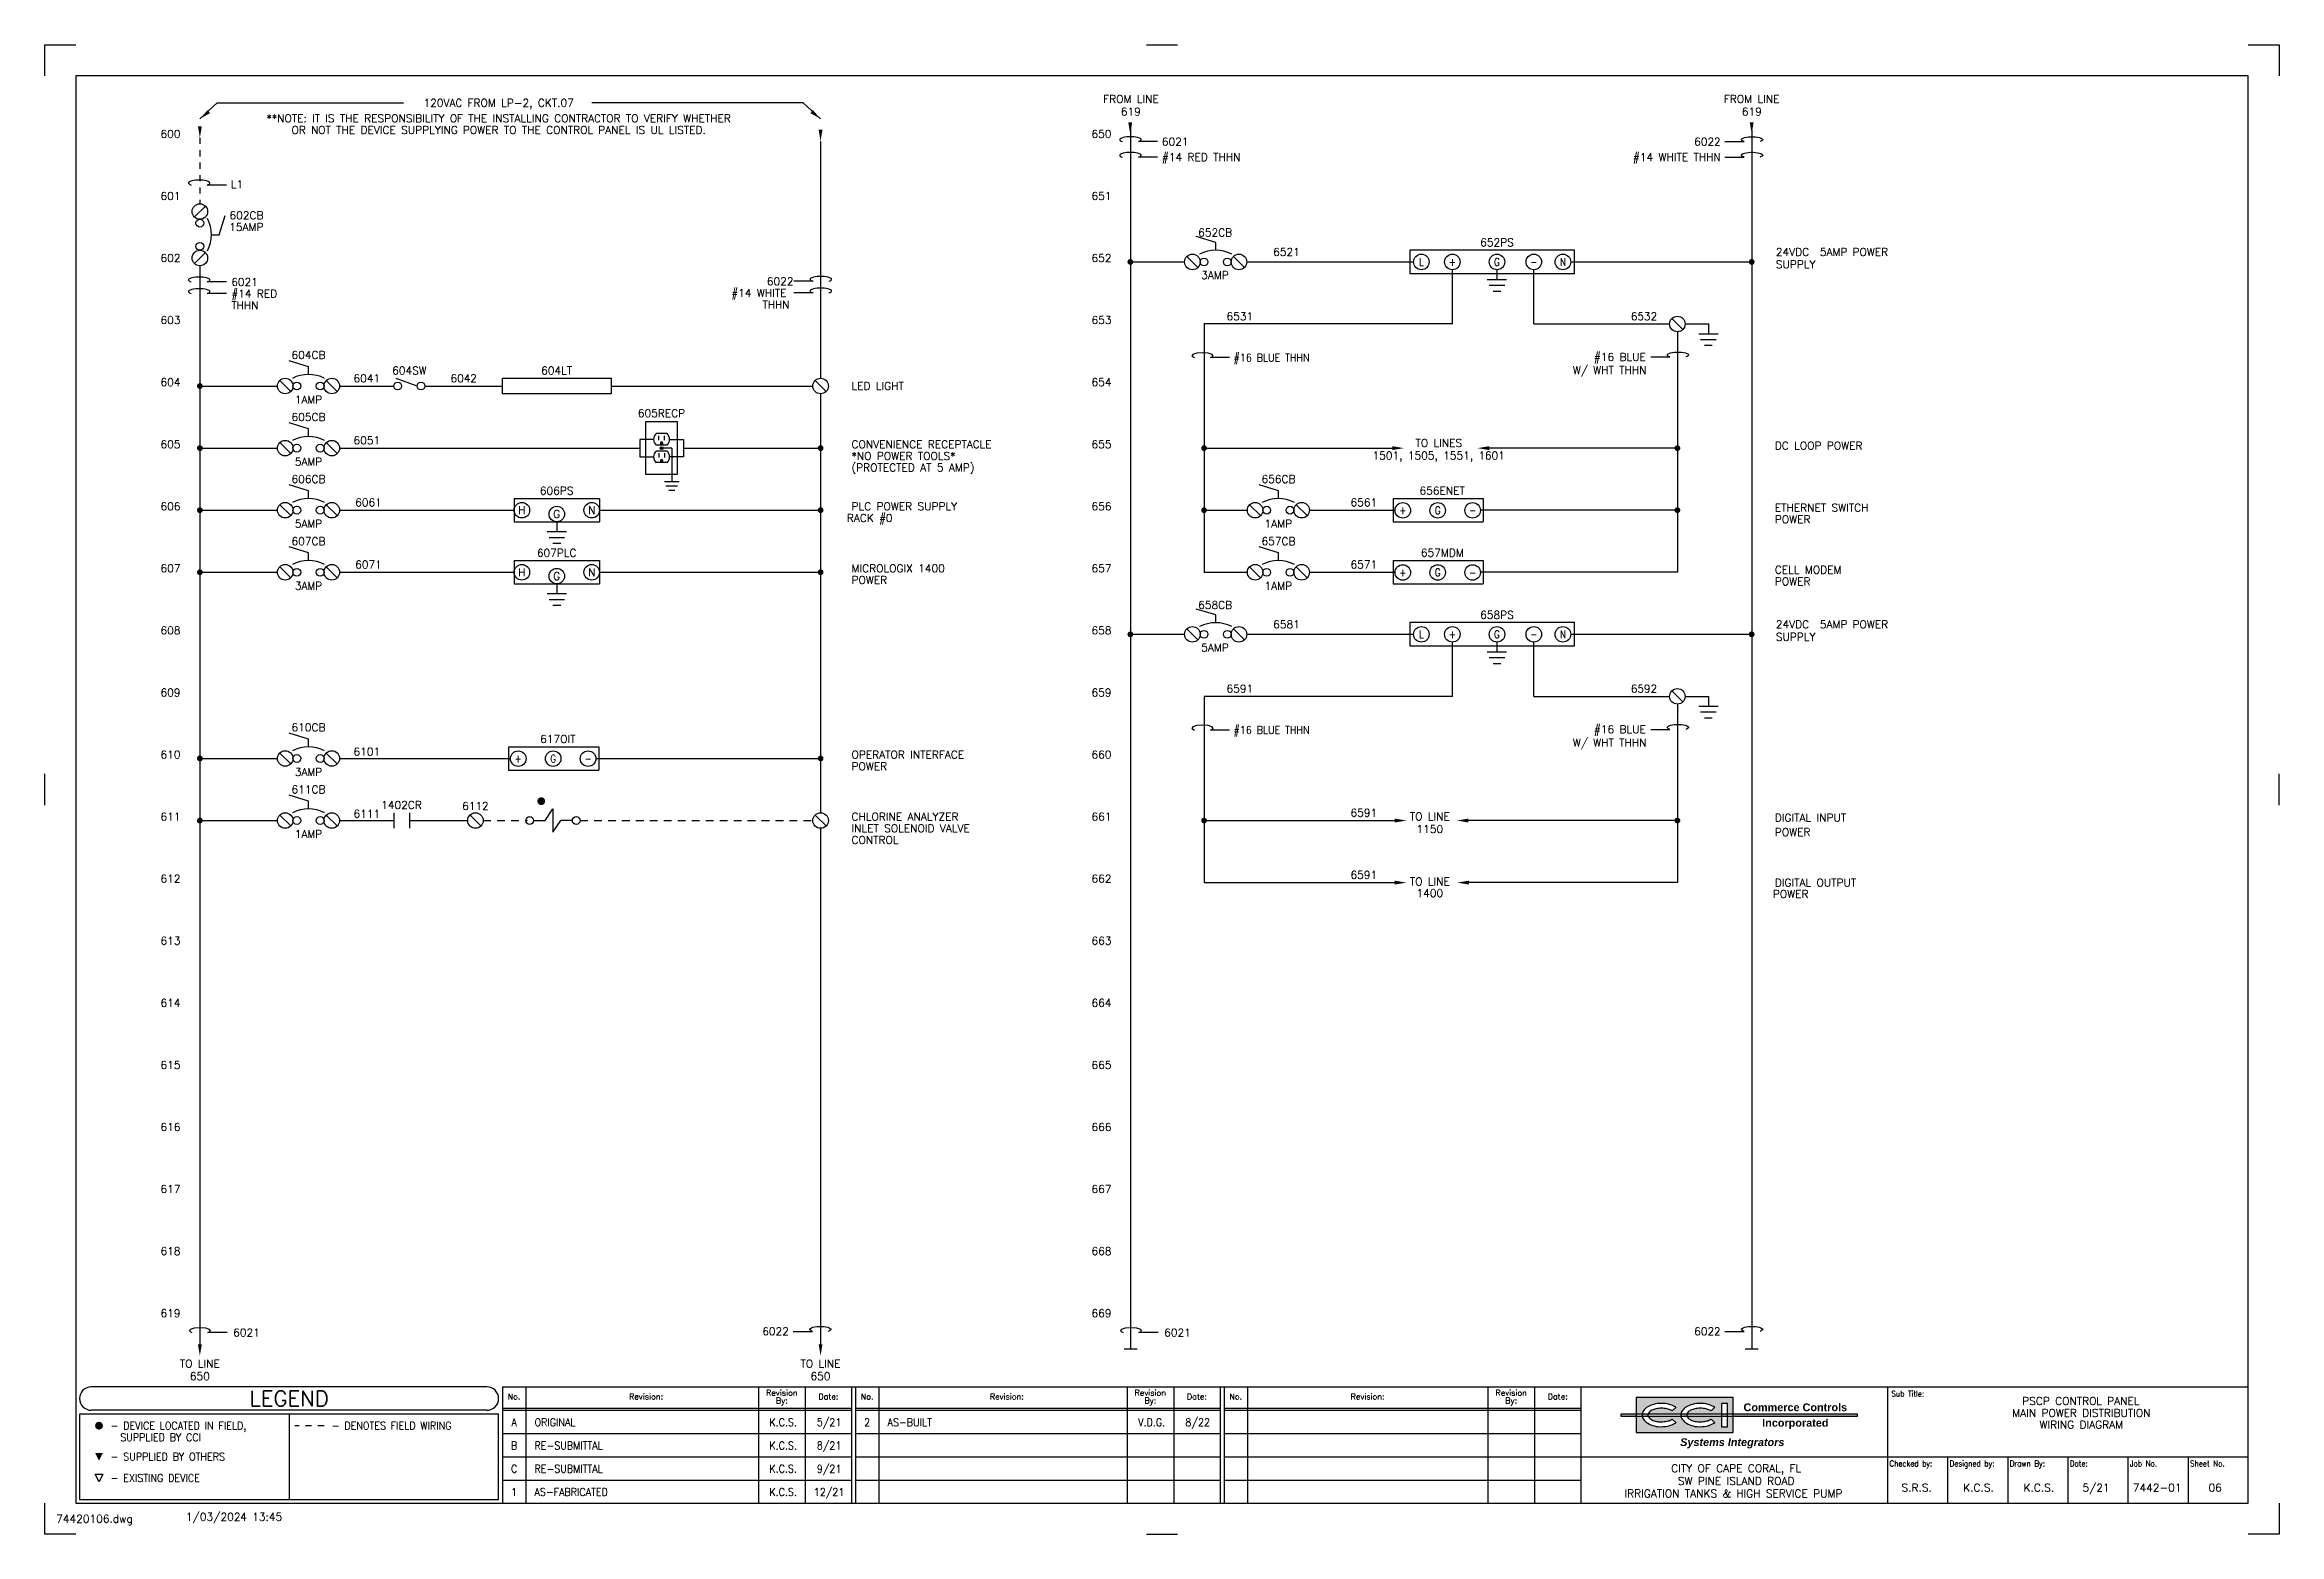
# Model space of a CAD drawing. Extents: x 0 to 36, y 0 to 24.
import ezdxf
from ezdxf.enums import TextEntityAlignment as Align

# ---------------------------------------------------------------- set-up
doc = ezdxf.new("R2010")
doc.units = 0
doc.header["$LTSCALE"] = 0.5
doc.header["$MEASUREMENT"] = 0
doc.linetypes.add('HIDDEN', pattern=[0.375, 0.25, -0.125])
doc.linetypes.add('HIDDEN2', pattern=[0.1875, 0.125, -0.0625])
doc.layers.get('0').update_dxf_attribs({"linetype": 'CONTINUOUS'})
doc.layers.add('BORDER', color=2, linetype='CONTINUOUS')
doc.layers.add('CUT-MARK', color=5, linetype='CONTINUOUS')
doc.styles.add('arial', font='arialbd.ttf')
doc.styles.add('arialitalic', font='arialbi.ttf')
doc.styles.add('ROMANS', font='ROMANS.shx')
doc.styles.get("Standard").update_dxf_attribs({"font": 'SIMPLEX'})

# ---------------------------------------------------------------- blocks, each defined once
blk = doc.blocks.new('CUTMARK')
at = {"color": 5}
for p, q in [((0, 23.5), (0, 24)), ((0, 24), (0.5, 24)), ((17.75, 24), (18.25, 24)), ((35.5, 24), (36, 24)), ((36, 24), (36, 23.5)), ((0, 11.75), (0, 12.25)), ((36, 11.75), (36, 12.25)), ((0, 0), (0, 0.5)), ((36, 0.5), (36, 0)), ((0.5, 0), (0, 0)), ((17.75, 0), (18.25, 0)), ((36, 0), (35.5, 0))]:
    blk.add_line(p, q, dxfattribs=at)
blk = doc.blocks.new('FCIRLEG')
at = {"color": 5, "const_width": 0.0625}
blk.add_lwpolyline([(-0.03125, 0, 1), (0.03125, 0, 1)], format="xyb", close=True, dxfattribs=at)
blk = doc.blocks.new('FTRIULEG')
at = {"color": 5}
blk.add_solid([(0, 0.125), (0, 0.125), (-0.0625, 0), (0.0625, 0)], dxfattribs=at)
blk = doc.blocks.new('CCILOGO3')
h = blk.add_hatch(color=256)
h.paths.add_polyline_path([(25.922, 2.094, -0.060974), (26.047, 2.109, -0.060974), (26.172, 2.094, -0.074343), (26.268, 2.054, -0.016679), (26.281, 2.046), (26.221, 1.988, 0.036094), (26.202, 1.999, 0.064948), (26.135, 2.022, 0.051099), (26.047, 2.031, 0.051099), (25.958, 2.022, 0.064948), (25.892, 1.999, 0.104203), (25.841, 1.959, 0.105248), (25.83, 1.937), (26.36, 1.937, -0.117879), (26.38, 1.988, -0.106943), (26.451, 2.054, -0.074343), (26.547, 2.094, -0.060974), (26.672, 2.109, -0.060974), (26.797, 2.094, -0.074343), (26.893, 2.054, -0.016679), (26.906, 2.046), (26.846, 1.988, 0.036094), (26.827, 1.999, 0.064948), (26.76, 2.022, 0.051099), (26.672, 2.031, 0.051099), (26.583, 2.022, 0.064948), (26.517, 1.999, 0.104203), (26.466, 1.959, 0.105248), (26.455, 1.937), (27.016, 1.937), (27.016, 2.109), (27.109, 2.109), (27.109, 1.937), (27.203, 1.937), (27.203, 2.203), (25.641, 2.203), (25.641, 1.937), (25.735, 1.937, -0.117879), (25.755, 1.988, -0.106943), (25.826, 2.054, -0.074343)])
h.paths.add_polyline_path([(25.826, 1.789, -0.106943), (25.755, 1.856, -0.117879), (25.735, 1.906), (25.641, 1.906), (25.641, 1.641), (27.203, 1.641), (27.203, 1.906), (27.109, 1.906), (27.109, 1.734), (27.016, 1.734), (27.016, 1.906), (26.455, 1.906, 0.105248), (26.466, 1.885, 0.104203), (26.517, 1.845, 0.064948), (26.592, 1.819, 0.063643), (26.672, 1.812, 0.051099), (26.76, 1.822, 0.064948), (26.827, 1.845, 0.036094), (26.846, 1.856), (26.906, 1.798, -0.016679), (26.893, 1.789, -0.074343), (26.797, 1.75, -0.060974), (26.672, 1.734, -0.074995), (26.558, 1.745, -0.074343), (26.451, 1.789, -0.106943), (26.38, 1.856, -0.117879), (26.36, 1.906), (25.83, 1.906, 0.105248), (25.841, 1.885, 0.104203), (25.892, 1.845, 0.064948), (25.967, 1.819, 0.063643), (26.047, 1.812, 0.051099), (26.135, 1.822, 0.064948), (26.202, 1.845, 0.036094), (26.221, 1.856), (26.281, 1.798, -0.016679), (26.268, 1.789, -0.074343), (26.172, 1.75, -0.060974), (26.047, 1.734, -0.074995), (25.933, 1.745, -0.074343)])
h.paths.add_polyline_path([(25.641, 1.906), (25.641, 1.937), (25.391, 1.937), (25.391, 1.906)])
h.paths.add_polyline_path([(25.83, 1.906, -0.068202), (25.828, 1.922, -0.068202), (25.83, 1.937), (25.735, 1.937, 0.033731), (25.734, 1.922, 0.033731), (25.735, 1.906)])
h.paths.add_polyline_path([(26.455, 1.906, -0.068202), (26.453, 1.922, -0.068202), (26.455, 1.937), (26.36, 1.937, 0.033731), (26.359, 1.922, 0.033731), (26.36, 1.906)])
h.paths.add_polyline_path([(27.109, 1.906), (27.109, 1.937), (27.016, 1.937), (27.016, 1.906)])
h.paths.add_polyline_path([(29.203, 1.906), (29.203, 1.937), (27.203, 1.937), (27.203, 1.906)])
for p, q in [((27.203, 2.203), (25.641, 2.203)), ((25.641, 2.203), (25.641, 1.641)), ((27.203, 1.641), (27.203, 2.203)), ((29.203, 1.937), (25.391, 1.937)), ((25.391, 1.937), (25.391, 1.906)), ((25.391, 1.906), (29.203, 1.906)), ((26.221, 1.988), (26.281, 2.046)), ((26.221, 1.856), (26.281, 1.798)), ((26.846, 1.988), (26.906, 2.046)), ((26.846, 1.856), (26.906, 1.798)), ((27.109, 2.109), (27.016, 2.109)), ((27.016, 2.109), (27.016, 1.734)), ((27.109, 1.734), (27.109, 2.109)), ((29.203, 1.906), (29.203, 1.937)), ((25.641, 1.641), (27.203, 1.641)), ((27.016, 1.734), (27.109, 1.734))]:
    blk.add_line(p, q)
for centre, radius, start, end in [((25.851, 1.922), 0.116, 145.3805, 180), ((25.851, 1.922), 0.116, 180, 214.6195), ((25.944, 1.857), 0.23, 120.9638, 145.3805), ((25.944, 1.987), 0.23, 214.6195, 239.0362), ((26.006, 1.754), 0.35, 103.9568, 120.9638), ((25.886, 1.922), 0.0581, 140.3607, 180), ((25.886, 1.922), 0.0581, 180, 219.6393), ((25.962, 1.859), 0.157, 116.5651, 140.3607), ((25.962, 1.985), 0.157, 219.6393, 243.4349), ((26.013, 1.757), 0.271, 101.7009, 116.5651), ((26.028, 2.117), 0.305, 243.4349, 258.2991), ((26.047, 1.59), 0.519, 90, 103.9568), ((26.047, 1.595), 0.436, 90, 101.7009), ((26.031, 2.129), 0.317, 258.2991, 272.8654), ((26.047, 1.59), 0.519, 76.0432, 90), ((26.047, 1.595), 0.436, 78.2991, 90), ((26.047, 2.249), 0.436, 270, 281.7009), ((26.08, 1.757), 0.271, 63.4349, 78.2991), ((26.08, 2.087), 0.271, 281.7009, 296.5651), ((26.088, 1.754), 0.35, 59.0362, 76.0432), ((26.131, 1.859), 0.157, 55.1664, 63.4349), ((26.131, 1.985), 0.157, 296.5651, 304.8336), ((26.149, 1.857), 0.23, 55.214, 59.0362), ((26.476, 1.922), 0.116, 145.3805, 180), ((26.476, 1.922), 0.116, 180, 214.6195), ((26.569, 1.857), 0.23, 120.9638, 145.3805), ((26.569, 1.987), 0.23, 214.6195, 239.0362), ((26.631, 1.754), 0.35, 103.9568, 120.9638), ((26.511, 1.922), 0.0581, 140.3607, 180), ((26.511, 1.922), 0.0581, 180, 219.6393), ((26.587, 1.859), 0.157, 116.5651, 140.3607), ((26.587, 1.985), 0.157, 219.6393, 243.4349), ((26.638, 1.757), 0.271, 101.7009, 116.5651), ((26.653, 2.117), 0.305, 243.4349, 258.2991), ((26.672, 1.59), 0.519, 90, 103.9568), ((26.672, 1.595), 0.436, 90, 101.7009), ((26.656, 2.129), 0.317, 258.2991, 272.8654), ((26.672, 1.59), 0.519, 76.0432, 90), ((26.672, 1.595), 0.436, 78.2991, 90), ((26.672, 2.249), 0.436, 270, 281.7009), ((26.705, 1.757), 0.271, 63.4349, 78.2991), ((26.705, 2.087), 0.271, 281.7009, 296.5651), ((26.713, 1.754), 0.35, 59.0362, 76.0432), ((26.756, 1.859), 0.157, 55.1664, 63.4349), ((26.756, 1.985), 0.157, 296.5651, 304.8336), ((26.774, 1.857), 0.23, 55.214, 59.0362), ((26.027, 2.125), 0.391, 239.0362, 256.0432), ((26.025, 2.118), 0.384, 256.0432, 273.1986), ((26.047, 2.253), 0.519, 270, 283.9568), ((26.088, 2.09), 0.35, 283.9568, 300.9638), ((26.149, 1.987), 0.23, 300.9638, 304.786), ((26.652, 2.125), 0.391, 239.0362, 256.0432), ((26.65, 2.118), 0.384, 256.0432, 273.1986), ((26.672, 2.253), 0.519, 270, 283.9568), ((26.713, 2.09), 0.35, 283.9568, 300.9638), ((26.774, 1.987), 0.23, 300.9638, 304.786)]:
    blk.add_arc(centre, radius, start, end)
for s, style, p in [('Commerce Controls', 'arial', (28.203, 1.984)), ('Incorporated', 'arial', (28.203, 1.734)), ('Systems Integrators', 'arialitalic', (27.188, 1.422))]:
    blk.add_text(s, height=0.125, dxfattribs=dict(style=style)).set_placement(p, align=Align.CENTER)
blk = doc.blocks.new('DNARROW')
at = {"color": 5}
blk.add_solid([(-0.03125, 0.125), (0.03125, 0.125), (0, -0.0625)], dxfattribs=at)
blk = doc.blocks.new('RNUMHAND')
at = {"color": 5}
blk.add_line((0, 0), (-0.309, 0), dxfattribs=at)
at = {"color": 5, "linetype": 'Continuous'}
blk.add_polyline3d([(-0.309, 0, 0), (-0.288, 0.008, 0), (-0.273, 0.018, 0), (-0.266, 0.028, 0), (-0.267, 0.038, 0), (-0.277, 0.048, 0), (-0.294, 0.057, 0), (-0.318, 0.065, 0), (-0.348, 0.071, 0), (-0.382, 0.076, 0), (-0.419, 0.078, 0), (-0.456, 0.078, 0), (-0.493, 0.076, 0), (-0.527, 0.071, 0), (-0.557, 0.065, 0), (-0.581, 0.057, 0), (-0.598, 0.048, 0), (-0.608, 0.038, 0), (-0.609, 0.028, 0), (-0.602, 0.018, 0), (-0.587, 0.008, 0), (-0.566, 0, 0)], dxfattribs=at)
blk = doc.blocks.new('LNUMHAND')
at = {"color": 5}
blk.add_line((0, 0), (-0.309, 0), dxfattribs=at)
at = {"color": 5, "linetype": 'Continuous'}
blk.add_polyline3d([(-0.309, 0, 0), (-0.268, 0.024, 0), (-0.281, 0.05, 0), (-0.344, 0.071, 0), (-0.438, 0.078, 0), (-0.531, 0.071, 0), (-0.594, 0.05, 0), (-0.607, 0.024, 0), (-0.566, 0, 0)], dxfattribs=at)
blk = doc.blocks.new('TERM')
at = {"color": 1}
blk.add_line((-0.088, 0.088), (0.088, -0.088), dxfattribs=at)
blk.add_circle((0, 0), 0.125, dxfattribs=at)
blk = doc.blocks.new('DOT')
at = {"color": 2, "const_width": 0.0469}
blk.add_lwpolyline([(-0.023, 0, 1), (0.023, 0, 1)], format="xyb", close=True, dxfattribs=at)
blk = doc.blocks.new('1CB')
at = {"color": 5}
for p, q in [((0, 0.312), (-0.312, 0.408)), ((0, 0.188), (0, 0.312))]:
    blk.add_line(p, q, dxfattribs=at)
for centre in [(-0.188, 0), (0.188, 0)]:
    blk.add_circle(centre, 0.0625, dxfattribs=at)
blk.add_arc((0, -0.375), 0.562, 62.5596, 117.4404, dxfattribs=at)
blk = doc.blocks.new('gnd')
at = {"color": 5}
for p, q in [((0, 0), (0, -0.15625)), ((-0.15625, -0.15625), (0.15625, -0.15625)), ((-0.125, -0.25), (0.125, -0.25)), ((-0.0625, -0.34375), (0.0625, -0.34375))]:
    blk.add_line(p, q, dxfattribs=at)
blk = doc.blocks.new('RECEPT')
at = {"color": 5}
for p, q in [((0.118, 0.312), (-0.118, 0.312)), ((0.118, 0.062), (-0.118, 0.062)), ((-0.062, 0.172), (-0.062, 0.266)), ((-0.023, 0.109), (-0.023, 0.086)), ((0.023, 0.086), (-0.023, 0.086)), ((0.023, 0.109), (0.023, 0.086)), ((0.219, 0), (0.031, 0)), ((0.062, 0.172), (0.062, 0.266)), ((0.219, 0), (0.219, -0.164)), ((0.118, -0.062), (-0.118, -0.062)), ((0.118, -0.312), (-0.118, -0.312)), ((-0.062, -0.109), (-0.062, -0.203)), ((-0.023, -0.266), (-0.023, -0.289)), ((0.023, -0.289), (-0.023, -0.289)), ((0.023, -0.266), (0.023, -0.289)), ((0.062, -0.109), (0.062, -0.203)), ((0.219, -0.211), (0.219, -0.562))]:
    blk.add_line(p, q, dxfattribs=at)
blk.add_lwpolyline([(-0.344, -0.562), (0.344, -0.562), (0.344, 0.562), (-0.344, 0.562)], close=True, dxfattribs=at)
for points in [[(-0.172, 0.188), (-0.469, 0.188), (-0.469, -0.188), (-0.172, -0.188)], [(0.172, 0.188), (0.469, 0.188), (0.469, -0.188), (0.172, -0.188)]]:
    blk.add_lwpolyline(points, dxfattribs=at)
for centre, radius, start, end in [((0, 0.188), 0.172, 133.3418, 226.6582), ((0, 0.109), 0.0234, 0, 180), ((0, 0.188), 0.172, 313.3418, 46.6582), ((0, -0.188), 0.172, 133.3418, 226.6582), ((0, -0.266), 0.0234, 0, 180), ((0, -0.188), 0.172, 313.3418, 46.6582), ((0.219, -0.188), 0.0234, 270, 90)]:
    blk.add_arc(centre, radius, start, end, dxfattribs=at)
at = {"xscale": 0.25, "yscale": 0.25, "zscale": 0.25}
blk.add_blockref('TERM', (0, 0), dxfattribs=at)
blk.add_blockref('gnd', (0.219, -0.562))
at = {"color": 5, "style": 'ROMANS'}
blk.add_attdef('NUMBER', text='', height=0.125, dxfattribs=at).set_placement((0, 0.625), align=Align.CENTER)
blk = doc.blocks.new('AUXSWNO')
at = {"color": 5}
blk.add_line((0.125, 0), (-0.212, 0.123), dxfattribs=at)
for centre in [(-0.188, 0), (0.188, 0)]:
    blk.add_circle(centre, 0.0625, dxfattribs=at)
at = {"color": 5, "style": 'ROMANS'}
blk.add_attdef('NUMBER', text='', height=0.125, dxfattribs=at).set_placement((0, 0.188), align=Align.CENTER)
blk = doc.blocks.new('UPARROW')
at = {"color": 5}
blk.add_solid([(0.03125, -0.125), (-0.03125, -0.125), (0, 0.0625)], dxfattribs=at)
blk = doc.blocks.new('term1cb')
for name, p in [('1CB', (0, 0)), ('TERM', (-0.375, 0)), ('TERM', (0.375, 0))]:
    blk.add_blockref(name, p)
blk = doc.blocks.new('RARROW')
at = {"color": 5}
blk.add_solid([(-0.125, 0.03125), (-0.125, -0.03125), (0.0625, 0)], dxfattribs=at)
blk = doc.blocks.new('LARROW')
at = {"color": 5}
blk.add_solid([(0.125, 0.03125), (0.125, -0.03125), (-0.0625, 0)], dxfattribs=at)
blk = doc.blocks.new('sv')
at = {"color": 5}
for p, q in [((-0.3125, 0), (-0.125, 0)), ((-0.125, 0), (0, 0.1875)), ((0, 0.1875), (0, -0.1875)), ((0, -0.1875), (0.125, 0)), ((0.3125, 0), (0.125, 0))]:
    blk.add_line(p, q, dxfattribs=at)
for centre in [(-0.375, 0), (0.375, 0)]:
    blk.add_circle(centre, 0.0625, dxfattribs=at)
blk.add_point((-0.421875, 0), dxfattribs=at)
blk.add_attdef('NUMBER', text='', height=0.125, dxfattribs=at).set_placement((0, 0.3125), align=Align.CENTER)
blk = doc.blocks.new('11')
at = {"style": 'ROMANS', "width": 0.9}
for s, p in [('C', (7.562, 0.993)), ('K.C.S.', (11.896, 0.993)), ('9/21', (12.637, 0.993))]:
    blk.add_text(s, height=0.125, dxfattribs=at).set_placement(p, align=Align.CENTER)
blk.add_text('RE-SUBMITTAL', height=0.125, dxfattribs=at).set_placement((7.891, 0.993))
blk = doc.blocks.new('14')
at = {"style": 'ROMANS', "width": 0.9}
for s, p in [('1', (7.563, 0.618)), ('K.C.S.', (11.896, 0.618)), ('12/21', (12.637, 0.618))]:
    blk.add_text(s, height=0.125, dxfattribs=at).set_placement(p, align=Align.CENTER)
blk.add_text('AS-FABRICATED', height=0.125, dxfattribs=at).set_placement((7.891, 0.618))
blk = doc.blocks.new('DrawingName')
at = {"color": 0, "linetype": 'Continuous', "insert": (0.1875, 0.3125), "char_height": 0.125, "attachment_point": 1, "style": 'ROMANS'}
blk.add_mtext('74420106.dwg', dxfattribs=at)
blk = doc.blocks.new('dwgfilename')
at = {"color": 0, "linetype": 'Continuous'}
blk.add_blockref('DrawingName', (0, 0), dxfattribs=at)
blk = doc.blocks.new('dwgdate')
at = {"color": 0, "linetype": 'Continuous', "insert": (2.1875, 0.34375), "char_height": 0.125, "attachment_point": 1, "style": 'ROMANS'}
blk.add_mtext(' 1/03/2024 13:45', dxfattribs=at)
blk = doc.blocks.new('Drawing_Name_Date_Panel_Layout')
at = {"linetype": 'Continuous'}
for name in ['dwgdate', 'dwgfilename']:
    blk.add_blockref(name, (0, 0), dxfattribs=at)

msp = doc.modelspace()

# ---------------------------------------------------------------- linework, layer by layer
for p, q in [((2.5, 22.805), (2.781, 23.062)), ((2.781, 23.062), (5.781, 23.062)), ((12.5, 22.805), (12.219, 23.062)), ((26.303, 19.375), (26.303, 15.5)), ((26.303, 13.375), (26.303, 10.5)), ((26.303, 11.5), (22.938, 11.5)), ((26.303, 10.5), (22.947, 10.5))]:
    msp.add_line(p, q)
at = {"color": 0}
for p, q in [((12.218, 23.062), (8.812, 23.062)), ((4.75, 17.5), (9.586, 17.5)), ((21.722, 16.689), (21.722, 16.314)), ((21.722, 15.689), (21.722, 15.314)), ((7.472, 12.689), (7.472, 12.314)), ((7.125, 2.375), (0.75, 2.375)), ((0.562, 1.937), (0.562, 0.562)), ((7.313, 1.937), (0.562, 1.937)), ((7.125, 2), (0.75, 2)), ((3.938, 1.937), (3.938, 0.562)), ((0.562, 0.562), (7.313, 0.562))]:
    msp.add_line(p, q, dxfattribs=at)
at = {"color": 0, "linetype": 'Continuous'}
for p, q in [((17.49, 22.694), (17.49, 3)), ((12.5, 22.438), (12.5, 18.625)), ((27.5, 22.625), (27.502, 2.987)), ((27.5, 20.812), (27.5, 20.625)), ((2.5, 20.438), (2.5, 3)), ((2.5, 18.5), (3.75, 18.5)), ((4.75, 18.5), (5.625, 18.5)), ((6.125, 18.5), (7.375, 18.5)), ((7.375, 18.625), (9.125, 18.625)), ((7.375, 18.375), (7.375, 18.625)), ((9.125, 18.375), (7.375, 18.375)), ((9.125, 18.625), (9.125, 18.375)), ((9.125, 18.5), (12.375, 18.5)), ((12.5, 18.375), (12.5, 12.625)), ((2.5, 17.5), (3.75, 17.5)), ((10.289, 17.5), (12.5, 17.5)), ((7.562, 16.688), (8.938, 16.688)), ((7.562, 16.688), (7.562, 16.312)), ((8.938, 16.688), (8.938, 16.312)), ((21.722, 16.689), (23.175, 16.689)), ((23.175, 16.689), (23.175, 16.314)), ((2.5, 16.5), (3.75, 16.5)), ((4.75, 16.5), (7.562, 16.5)), ((7.562, 16.312), (8.938, 16.312)), ((8.938, 16.5), (12.5, 16.5)), ((21.722, 16.314), (23.175, 16.314)), ((2.5, 15.5), (3.75, 15.5)), ((4.75, 15.5), (7.562, 15.5)), ((7.562, 15.688), (8.938, 15.688)), ((7.562, 15.688), (7.562, 15.312)), ((8.938, 15.688), (8.938, 15.312)), ((8.938, 15.5), (12.5, 15.5)), ((21.722, 15.689), (23.175, 15.689)), ((23.175, 15.689), (23.175, 15.314)), ((7.562, 15.312), (8.938, 15.312)), ((21.722, 15.314), (23.175, 15.314)), ((27.5, 14.812), (27.5, 14.625)), ((7.472, 12.689), (8.925, 12.689)), ((8.925, 12.689), (8.925, 12.314)), ((12.5, 12.625), (12.5, 11.625)), ((2.5, 12.5), (3.75, 12.5)), ((4.75, 12.5), (7.504, 12.5)), ((7.472, 12.314), (8.925, 12.314)), ((8.879, 12.5), (12.5, 12.5)), ((2.5, 11.5), (3.75, 11.5)), ((4.75, 11.5), (5.625, 11.5)), ((5.875, 11.5), (6.815, 11.5)), ((12.5, 11.375), (12.5, 3.062)), ((7.313, 0.562), (7.313, 1.937))]:
    msp.add_line(p, q, dxfattribs=at)
at = {"linetype": 'HIDDEN2'}
for p, q in [((2.5, 22.5), (2.5, 21.438)), ((4.5, 1.75), (4.031, 1.75))]:
    msp.add_line(p, q, dxfattribs=at)
at = {"color": 1}
for p, q in [((2.588, 21.401), (2.412, 21.224)), ((2.588, 20.651), (2.412, 20.474))]:
    msp.add_line(p, q, dxfattribs=at)
at = {"color": 5}
for p, q in [((2.812, 20.938), (2.908, 21.249)), ((2.688, 20.938), (2.812, 20.938)), ((12.378, 20.188), (12.069, 20.188)), ((12.378, 20), (12.069, 20)), ((5.625, 11.625), (5.625, 11.375)), ((5.875, 11.625), (5.875, 11.375))]:
    msp.add_line(p, q, dxfattribs=at)
at = {"linetype": 'Continuous'}
for p, q in [((17.48, 20.5), (18.365, 20.5)), ((19.365, 20.5), (22.053, 20.5)), ((22.678, 19.5), (22.678, 20.375)), ((23.99, 19.5), (23.99, 20.375)), ((24.584, 20.5), (27.5, 20.5)), ((22.678, 19.5), (18.678, 19.5)), ((18.678, 19.5), (18.678, 15.5)), ((23.99, 19.5), (26.178, 19.5)), ((26.428, 19.5), (26.803, 19.5)), ((18.678, 17.5), (21.74, 17.5)), ((26.303, 17.5), (23.24, 17.5)), ((18.678, 16.5), (19.375, 16.5)), ((20.375, 16.5), (21.75, 16.5)), ((26.303, 16.5), (23.125, 16.5)), ((18.678, 15.5), (19.375, 15.5)), ((20.375, 15.5), (21.75, 15.5)), ((26.303, 15.5), (23.125, 15.5)), ((17.48, 14.5), (18.365, 14.5)), ((19.365, 14.5), (22.053, 14.5)), ((24.584, 14.5), (27.5, 14.5)), ((22.678, 13.5), (22.678, 14.375)), ((23.99, 13.5), (23.99, 14.375)), ((22.678, 13.5), (18.678, 13.5)), ((18.678, 13.5), (18.678, 10.5)), ((23.99, 13.5), (26.178, 13.5)), ((26.428, 13.5), (26.803, 13.5)), ((18.678, 11.5), (21.75, 11.5)), ((18.678, 10.5), (21.75, 10.5)), ((17.388, 2.987), (17.598, 2.987)), ((27.397, 2.987), (27.607, 2.987)), ((0.875, 0.844), (0.813, 0.969)), ((0.813, 0.969), (0.938, 0.969)), ((0.938, 0.969), (0.875, 0.844))]:
    msp.add_line(p, q, dxfattribs=at)
at = {"color": 0, "linetype": 'HIDDEN'}
for p, q in [((7.065, 11.5), (7.75, 11.5)), ((8.625, 11.5), (12.375, 11.5))]:
    msp.add_line(p, q, dxfattribs=at)
at = {"color": 2}
for p, q in [((7.375, 2.375), (13.062, 2.375)), ((7.375, 2.375), (7.375, 0.5)), ((7.75, 2.375), (7.75, 0.5)), ((11.5, 2.375), (11.5, 0.5)), ((12.25, 2.375), (12.25, 0.5)), ((13, 2.375), (13, 0.5)), ((13.062, 2.375), (13.062, 0.5)), ((13.062, 2.375), (19, 2.375)), ((13.438, 2.375), (13.438, 0.5)), ((17.438, 2.375), (17.438, 0.5)), ((18.188, 2.375), (18.188, 0.5)), ((18.938, 2.375), (18.938, 0.5)), ((19, 2.375), (24.75, 2.375)), ((19, 2.375), (19, 0.5)), ((19.375, 2.375), (19.375, 0.5)), ((23.25, 2.375), (23.25, 0.5)), ((24, 2.375), (24, 0.5)), ((24.754, 2.375), (35.5, 2.375)), ((24.754, 0.5), (24.754, 2.375)), ((29.688, 2.375), (29.688, 0.5)), ((7.375, 2.031), (12.996, 2.031)), ((7.375, 2), (13, 2)), ((13.062, 2.031), (18.933, 2.031)), ((13.062, 2), (18.938, 2)), ((19, 2.031), (24.746, 2.031)), ((19, 2), (24.75, 2)), ((7.375, 1.625), (13, 1.625)), ((13.062, 1.625), (18.938, 1.625)), ((19, 1.625), (24.75, 1.625)), ((7.375, 1.25), (13, 1.25)), ((13.062, 1.25), (18.938, 1.25)), ((19, 1.25), (24.75, 1.25)), ((24.754, 1.25), (35.5, 1.25)), ((30.656, 1.25), (30.656, 0.5)), ((31.625, 1.25), (31.625, 0.5)), ((32.594, 1.25), (32.594, 0.5)), ((33.562, 1.25), (33.562, 0.5)), ((34.531, 1.25), (34.531, 0.5)), ((7.375, 0.875), (13, 0.875)), ((13.062, 0.875), (18.938, 0.875)), ((19, 0.875), (24.75, 0.875))]:
    msp.add_line(p, q, dxfattribs=at)
for points in [[(21.99, 20.688), (21.99, 20.312), (24.646, 20.312), (24.646, 20.688), (21.99, 20.688)], [(21.99, 14.688), (21.99, 14.312), (24.646, 14.312), (24.646, 14.688), (21.99, 14.688)]]:
    msp.add_lwpolyline(points)
at = {"color": 5, "linetype": 'Continuous'}
for points in [[(12.631, 20.188, 0), (12.653, 20.196, 0), (12.668, 20.205, 0), (12.674, 20.215, 0), (12.673, 20.226, 0), (12.663, 20.236, 0), (12.646, 20.245, 0), (12.622, 20.253, 0), (12.592, 20.259, 0), (12.558, 20.263, 0), (12.522, 20.265, 0), (12.484, 20.265, 0), (12.447, 20.263, 0), (12.413, 20.259, 0), (12.384, 20.253, 0), (12.36, 20.245, 0), (12.342, 20.236, 0), (12.333, 20.226, 0), (12.332, 20.215, 0), (12.338, 20.205, 0), (12.353, 20.196, 0), (12.375, 20.188, 0)], [(12.631, 20, 0), (12.653, 20.008, 0), (12.668, 20.018, 0), (12.674, 20.028, 0), (12.673, 20.038, 0), (12.663, 20.048, 0), (12.646, 20.057, 0), (12.622, 20.065, 0), (12.592, 20.071, 0), (12.558, 20.076, 0), (12.522, 20.078, 0), (12.484, 20.078, 0), (12.447, 20.076, 0), (12.413, 20.071, 0), (12.384, 20.065, 0), (12.36, 20.057, 0), (12.342, 20.048, 0), (12.333, 20.038, 0), (12.332, 20.028, 0), (12.338, 20.018, 0), (12.353, 20.008, 0), (12.375, 20, 0)]]:
    msp.add_polyline3d(points, dxfattribs=at)
at = {"color": 1}
for centre in [(2.5, 21.312), (2.5, 20.563)]:
    msp.add_circle(centre, 0.125, dxfattribs=at)
at = {"color": 5}
for centre in [(2.5, 21.125), (2.5, 20.75)]:
    msp.add_circle(centre, 0.0625, dxfattribs=at)
for centre in [(22.178, 20.5), (22.678, 20.5), (23.396, 20.5), (23.99, 20.5), (24.459, 20.5), (21.879, 16.497), (22.442, 16.497), (23.004, 16.497), (21.879, 15.497), (22.442, 15.497), (23.004, 15.497), (22.178, 14.5), (22.678, 14.5), (23.396, 14.5), (23.99, 14.5), (24.459, 14.5), (7.629, 12.497), (8.192, 12.497), (8.754, 12.497)]:
    msp.add_circle(centre, 0.125)
at = {"color": 0, "linetype": 'Continuous'}
for centre in [(7.688, 16.5), (8.25, 16.438), (8.812, 16.5), (7.688, 15.5), (8.25, 15.438), (8.812, 15.5)]:
    msp.add_circle(centre, 0.125, dxfattribs=at)
at = {"color": 5}
msp.add_arc((2.125, 20.938), 0.562, 332.5596, 27.4404, dxfattribs=at)
at = {"color": 0}
for centre, start, end in [((0.75, 2.187), 90, 270), ((7.125, 2.187), 270, 90)]:
    msp.add_arc(centre, 0.188, start, end, dxfattribs=at)
at = {"layer": 'BORDER', "color": 2}
for p, q in [((35.5, 23.5), (0.5, 23.5)), ((0.5, 23.5), (0.5, 0.5)), ((35.5, 0.5), (35.5, 23.5)), ((0.5, 0.5), (35.5, 0.5))]:
    msp.add_line(p, q, dxfattribs=at)

# ---------------------------------------------------------------- block references
at = {"linetype": 'Continuous', "xscale": -1, "rotation": 179.6671026008264}
for p in [(2.5, 22.562), (12.499, 22.505)]:
    msp.add_blockref('UPARROW', p, dxfattribs=at)
at = {"xscale": -1, "rotation": 308.945799310937}
msp.add_blockref('DNARROW', (2.547, 22.843), dxfattribs=at)
for name, p, rotation in [('DNARROW', (12.453, 22.843), 51.05420068906291), ('FTRIULEG', (0.875, 1.312), 180)]:
    msp.add_blockref(name, p, dxfattribs=dict(rotation=rotation))
at = {"color": 0, "linetype": 'Continuous'}
for name, p in [('DNARROW', (17.488, 22.625)), ('DNARROW', (27.5, 22.625)), ('1CB', (4.25, 18.5)), ('DOT', (2.5, 18.5)), ('TERM', (3.875, 18.5)), ('TERM', (4.625, 18.5)), ('AUXSWNO', (5.875, 18.5)), ('TERM', (12.5, 18.5)), ('1CB', (4.25, 17.5)), ('DOT', (2.5, 17.5)), ('TERM', (3.875, 17.5)), ('TERM', (4.625, 17.5)), ('RARROW', (21.834, 17.5)), ('LARROW', (23.146, 17.5)), ('TERM', (3.875, 16.5)), ('1CB', (4.25, 16.5)), ('TERM', (4.625, 16.5)), ('TERM', (19.5, 16.5)), ('1CB', (19.875, 16.5)), ('TERM', (20.25, 16.5)), ('DOT', (2.5, 16.5)), ('gnd', (8.25, 16.312)), ('1CB', (4.25, 15.5)), ('1CB', (19.875, 15.5)), ('DOT', (2.5, 15.5)), ('TERM', (3.875, 15.5)), ('TERM', (4.625, 15.5)), ('TERM', (19.5, 15.5)), ('TERM', (20.25, 15.5)), ('gnd', (8.25, 15.312)), ('TERM', (3.875, 12.5)), ('1CB', (4.25, 12.5)), ('TERM', (4.625, 12.5)), ('DOT', (2.5, 12.5)), ('1CB', (4.25, 11.5)), ('DOT', (2.5, 11.5)), ('TERM', (3.875, 11.5)), ('TERM', (4.625, 11.5)), ('TERM', (6.94, 11.5)), ('FCIRLEG', (8, 11.812)), ('TERM', (12.5, 11.5)), ('RARROW', (21.875, 11.5)), ('LARROW', (22.812, 11.5)), ('RARROW', (21.875, 10.5)), ('LARROW', (22.822, 10.5)), ('DNARROW', (2.5, 2.938)), ('DNARROW', (12.5, 2.938)), ('CCILOGO3', (0, 0)), ('FCIRLEG', (0.875, 1.75))]:
    msp.add_blockref(name, p, dxfattribs=at)
for name, p in [('RNUMHAND', (17.929, 22.439)), ('RNUMHAND', (17.929, 22.186)), ('RNUMHAND', (2.927, 21.739)), ('RNUMHAND', (2.927, 20.177)), ('RNUMHAND', (2.927, 19.989)), ('LNUMHAND', (19.09, 18.958)), ('LNUMHAND', (19.09, 12.958)), ('LNUMHAND', (2.938, 3.25)), ('LNUMHAND', (17.938, 3.25)), ('11', (0, 0)), ('14', (0, 0)), ('Drawing_Name_Date_Panel_Layout', (0, 0))]:
    msp.add_blockref(name, p)
at = {"xscale": -1}
for p in [(27.068, 22.438), (27.068, 22.188), (25.874, 18.969), (25.874, 12.969), (12.058, 3.27), (27.068, 3.27)]:
    msp.add_blockref('RNUMHAND', p, dxfattribs=at)
at = {"linetype": 'HIDDEN'}
for name, p in [('term1cb', (18.865, 20.5)), ('DOT', (12.5, 17.5)), ('term1cb', (18.865, 14.5)), ('DOT', (12.5, 12.5)), ('DOT', (18.678, 11.5)), ('DOT', (26.303, 11.5))]:
    msp.add_blockref(name, p, dxfattribs=at)
at = {"linetype": 'Continuous'}
for name, p in [('DOT', (17.49, 20.5)), ('DOT', (27.5, 20.5)), ('TERM', (26.303, 19.5)), ('gnd', (26.803, 19.5)), ('DOT', (18.678, 17.5)), ('DOT', (26.303, 17.5)), ('DOT', (18.678, 16.5)), ('DOT', (26.303, 16.5)), ('DOT', (17.49, 14.5)), ('DOT', (27.5, 14.5)), ('TERM', (26.303, 13.5)), ('gnd', (26.803, 13.5)), ('sv', (8.188, 11.5))]:
    msp.add_blockref(name, p, dxfattribs=at)
at = {"color": 0}
for name, p in [('gnd', (23.396, 20.375)), ('DOT', (12.5, 16.5)), ('DOT', (12.5, 15.5)), ('gnd', (23.396, 14.375))]:
    msp.add_blockref(name, p, dxfattribs=at)
at = {"xscale": 0.75, "yscale": 0.75, "zscale": 0.75}
msp.add_blockref('RECEPT', (9.938, 17.5), dxfattribs=at)
at = {"layer": 'CUT-MARK'}
msp.add_blockref('CUTMARK', (0, 0), dxfattribs=at)

# ---------------------------------------------------------------- texts
at = {"style": 'ROMANS'}
for s, p in [('120VAC FROM LP-2, CKT.07', (7.312, 23)), ('**NOTE: IT IS THE RESPONSIBILITY OF THE INSTALLING CONTRACTOR TO VERIFY WHETHER', (7.312, 22.75)), ('OR NOT THE DEVICE SUPPLYING POWER TO THE CONTROL PANEL IS UL LISTED.', (7.312, 22.563)), ('604SW', (5.875, 18.688)), ('PSCP CONTROL PANEL ', (32.846, 2.085)), ('MAIN POWER DISTRIBUTION', (32.81, 1.891)), ('WIRING DIAGRAM', (32.81, 1.704)), ('CITY OF CAPE CORAL, FL', (27.25, 1)), ('IRRIGATION TANKS & HIGH SERVICE PUMP ', (27.25, 0.595)), ('SW PINE ISLAND ROAD', (27.25, 0.798))]:
    msp.add_text(s, height=0.125, dxfattribs=at).set_placement(p, align=Align.CENTER)
at = {"color": 0, "linetype": 'Continuous', "style": 'ROMANS'}
for s, p in [('FROM LINE', (17.5, 23.062)), ('FROM LINE', (27.5, 23.062)), ('619', (17.5, 22.86)), ('619', (27.5, 22.86)), ('6521', (20.004, 20.599)), ('6531', (19.254, 19.562)), ('6532', (25.765, 19.562)), ('604CB', (4.25, 18.938)), ('604LT', (8.25, 18.688)), ('6041', (5.188, 18.562)), ('6042', (6.75, 18.562)), ('605CB', (4.25, 17.938)), ('1AMP', (4.25, 18.219)), ('605RECP', (9.938, 18)), ('6051', (5.188, 17.562)), ('TO LINES', (22.459, 17.52)), ('5AMP', (4.25, 17.219)), ('1501, 1505, 1551, 1601', (22.459, 17.318)), ('606CB', (4.25, 16.938)), ('656CB', (19.875, 16.938)), ('H', (7.688, 16.438)), ('606PS', (8.25, 16.75)), ('N', (8.812, 16.438)), ('6561', (21.25, 16.562)), ('656ENET', (22.515, 16.751)), ('5AMP', (4.25, 16.219)), ('G', (8.25, 16.375)), ('1AMP', (19.875, 16.219)), ('607CB', (4.25, 15.938)), ('607PLC', (8.25, 15.75)), ('657CB', (19.875, 15.938)), ('657MDM', (22.515, 15.751)), ('H', (7.688, 15.438)), ('G', (8.25, 15.375)), ('N', (8.812, 15.438)), ('6571', (21.25, 15.562)), ('3AMP', (4.25, 15.219)), ('1AMP', (19.875, 15.219)), ('6581', (20.004, 14.599)), ('6591', (19.254, 13.562)), ('6592', (25.765, 13.562)), ('610CB', (4.25, 12.938)), ('6101', (5.188, 12.546)), ('617OIT', (8.265, 12.751)), ('3AMP', (4.25, 12.219)), ('611CB', (4.25, 11.938)), ('6111', (5.188, 11.546)), ('6112', (6.938, 11.671)), ('6591', (21.25, 11.562)), ('TO LINE', (22.313, 11.503)), ('1AMP', (4.25, 11.219)), ('1150', (22.313, 11.3)), ('6591', (21.25, 10.562)), ('TO LINE', (22.313, 10.455)), ('1400', (22.313, 10.268)), ('6021', (3.25, 3.188)), ('6021', (18.25, 3.188)), ('TO LINE', (2.5, 2.688)), ('650', (2.5, 2.485)), ('TO LINE', (12.5, 2.688)), ('650', (12.5, 2.485))]:
    msp.add_text(s, height=0.125, dxfattribs=at).set_placement(p, align=Align.CENTER)
at = {"color": 0, "style": 'ROMANS'}
for s, p in [('600', (2.187, 22.5)), ('650', (17.188, 22.5)), ('601', (2.187, 21.5)), ('651', (17.188, 21.5)), ('602', (2.187, 20.5)), ('652', (17.188, 20.5)), ('603', (2.187, 19.5)), ('653', (17.188, 19.5)), ('604', (2.187, 18.5)), ('654', (17.188, 18.5)), ('605', (2.187, 17.5)), ('655', (17.188, 17.5)), ('606', (2.187, 16.5)), ('656', (17.188, 16.5)), ('607', (2.187, 15.5)), ('657', (17.188, 15.5)), ('608', (2.187, 14.5)), ('658', (17.188, 14.5)), ('609', (2.187, 13.5)), ('659', (17.188, 13.5)), ('610', (2.187, 12.5)), ('660', (17.188, 12.5)), ('611', (2.187, 11.5)), ('661', (17.188, 11.5)), ('612', (2.187, 10.5)), ('662', (17.188, 10.5)), ('613', (2.187, 9.5)), ('663', (17.188, 9.5)), ('614', (2.187, 8.5)), ('664', (17.188, 8.5)), ('615', (2.187, 7.5)), ('665', (17.188, 7.5)), ('616', (2.187, 6.5)), ('666', (17.188, 6.5)), ('617', (2.187, 5.5)), ('667', (17.188, 5.5)), ('618', (2.187, 4.5)), ('668', (17.188, 4.5)), ('619', (2.187, 3.5)), ('669', (17.188, 3.5))]:
    msp.add_text(s, height=0.125, dxfattribs=at).set_placement(p, align=Align.RIGHT)
at = {"style": 'ROMANS'}
for s, p in [('6021', (18, 22.438)), ('#14 RED THHN', (18, 22.188)), ('6021', (3.007, 20.177)), ('THHN', (3.007, 19.802)), ('#14 RED', (3.007, 19.989)), ('#14 WHITE', (11.062, 20)), ('THHN', (11.562, 19.812))]:
    msp.add_text(s, height=0.125, dxfattribs=at).set_placement(p, align=Align.MIDDLE_LEFT)
for s, p in [('6022', (27, 22.438)), ('#14 WHITE THHN', (27, 22.188)), ('W/ WHT THHN', (25.806, 18.756)), ('#16 BLUE', (25.794, 18.969)), ('#16 BLUE', (25.794, 12.969)), ('W/ WHT THHN', (25.806, 12.756)), ('6022', (11.99, 3.27)), ('6022', (27, 3.27))]:
    msp.add_text(s, height=0.125, dxfattribs=at).set_placement(p, align=Align.MIDDLE_RIGHT)
at = {"linetype": 'Continuous', "style": 'ROMANS'}
msp.add_text('L1', height=0.125, dxfattribs=at).set_placement((3, 21.688))
for s, p in [('652CB', (18.856, 20.974)), ('3AMP', (18.856, 20.287)), ('658CB', (18.856, 14.974)), ('5AMP', (18.856, 14.287))]:
    msp.add_text(s, height=0.125, dxfattribs=at).set_placement(p, align=Align.MIDDLE_CENTER)
at = {"style": 'ROMANS', "width": 0.8}
for s, p in [('L', (22.178, 20.5)), ('+', (22.678, 20.5)), ('G', (23.396, 20.5)), ('N', (24.459, 20.5)), ('-', (23.99, 20.5)), ('+', (21.879, 16.497)), ('G', (22.442, 16.497)), ('-', (23.004, 16.497)), ('+', (21.879, 15.497)), ('G', (22.442, 15.497)), ('-', (23.004, 15.497)), ('L', (22.178, 14.5)), ('+', (22.678, 14.5)), ('G', (23.396, 14.5)), ('-', (23.99, 14.5)), ('N', (24.459, 14.5)), ('+', (7.629, 12.497)), ('G', (8.192, 12.497)), ('-', (8.754, 12.497))]:
    msp.add_text(s, height=0.125, dxfattribs=at).set_placement(p, align=Align.MIDDLE)
at = {"linetype": 'Continuous', "style": 'ROMANS'}
for s, p in [('652PS', (23.396, 20.751)), ('658PS', (23.396, 14.751))]:
    msp.add_text(s, height=0.125, dxfattribs=at).set_placement(p, align=Align.CENTER)
at = {"color": 0, "style": 'ROMANS'}
for s, p in [('24VDC  5AMP POWER ', (27.889, 20.599)), ('SUPPLY', (27.889, 20.397)), ('24VDC  5AMP POWER ', (27.889, 14.599)), ('SUPPLY', (27.889, 14.397))]:
    msp.add_text(s, height=0.125, dxfattribs=at).set_placement(p)
at = {"style": 'ROMANS'}
msp.add_text('6022', height=0.125, dxfattribs=at).set_placement((12.062, 20.125), align=Align.RIGHT)
at = {"color": 0, "linetype": 'Continuous', "style": 'ROMANS', "width": 0.9}
for p in [(19.153, 18.896), (19.153, 12.896)]:
    msp.add_text('#16 BLUE THHN', height=0.125, dxfattribs=at).set_placement(p)
at = {"style": 'ROMANS'}
for s, p in [('LED LIGHT', (13, 18.438)), ('CONVENIENCE RECEPTACLE', (13, 17.5)), ('*NO POWER TOOLS*', (13, 17.312)), ('DC LOOP POWER', (27.875, 17.477)), ('(PROTECTED AT 5 AMP)', (13, 17.125)), ('6061', (5, 16.562)), ('PLC POWER SUPPLY', (13, 16.5)), ('ETHERNET SWITCH', (27.875, 16.477)), ('  RACK #0', (12.75, 16.312)), ('POWER', (27.875, 16.289)), ('6071', (5, 15.562)), ('MICROLOGIX 1400', (13, 15.5)), ('CELL MODEM', (27.875, 15.477)), ('POWER', (13, 15.312)), ('POWER', (27.875, 15.289)), ('OPERATOR INTERFACE', (13, 12.5)), ('POWER', (13, 12.312)), ('CHLORINE ANALYZER', (13, 11.5)), ('DIGITAL INPUT', (27.875, 11.482)), ('CONTROL', (13, 11.125)), ('INLET SOLENOID VALVE', (13, 11.312)), ('POWER', (27.875, 11.25)), ('DIGITAL OUTPUT', (27.875, 10.438)), ('POWER', (27.842, 10.253))]:
    msp.add_text(s, height=0.125, dxfattribs=at).set_placement(p)
at = {"color": 0, "style": 'ROMANS'}
msp.add_text('LEGEND', height=0.25, dxfattribs=at).set_placement((3.938, 2.062), align=Align.CENTER)
at = {"color": 2, "style": 'ROMANS'}
for s, p in [('No.', (7.562, 2.219)), ('Revision:', (9.688, 2.219)), ('Revision', (11.875, 2.281)), ('By:', (11.875, 2.156)), ('Date:', (12.625, 2.219)), ('No.', (13.25, 2.219)), ('Revision:', (15.5, 2.219)), ('Revision', (17.812, 2.281)), ('By:', (17.812, 2.156)), ('Date:', (18.562, 2.219)), ('No.', (19.188, 2.219)), ('Revision:', (21.312, 2.219)), ('Revision', (23.625, 2.281)), ('By:', (23.625, 2.156)), ('Date:', (24.375, 2.219))]:
    msp.add_text(s, height=0.0938, dxfattribs=at).set_placement(p, align=Align.MIDDLE_CENTER)
at = {"color": 2, "style": 'ROMANS', "width": 0.9}
for s, height, p in [('Sub Title:', 0.0938, (29.75, 2.219)), ('Checked by:', 0.09375, (29.719, 1.094)), ('Designed by:', 0.09375, (30.688, 1.094)), ('Drawn By:', 0.0938, (31.656, 1.094)), ('Date:', 0.0938, (32.625, 1.094)), ('Job No.', 0.0938, (33.594, 1.094)), ('Sheet No.', 0.0938, (34.562, 1.094))]:
    msp.add_text(s, height=height, dxfattribs=at).set_placement(p)
at = {"style": 'ROMANS', "width": 0.9}
for s, p in [('- DEVICE LOCATED IN FIELD,', (1.063, 1.687)), ('- DENOTES FIELD WIRING', (4.625, 1.687)), ('ORIGINAL', (7.891, 1.743)), ('AS-BUILT', (13.579, 1.743)), ('  SUPPLIED BY CCI', (1.063, 1.5)), ('RE-SUBMITTAL', (7.891, 1.368)), ('- SUPPLIED BY OTHERS', (1.063, 1.187)), ('- EXISTING DEVICE', (1.063, 0.844))]:
    msp.add_text(s, height=0.125, dxfattribs=at).set_placement(p)
for s, p in [('A', (7.562, 1.743)), ('K.C.S.', (11.896, 1.743)), ('5/21', (12.637, 1.743)), ('2', (13.25, 1.743)), ('V.D.G.', (17.833, 1.743)), ('8/22', (18.575, 1.743)), ('B', (7.562, 1.368)), ('K.C.S.', (11.896, 1.368)), ('8/21', (12.637, 1.368))]:
    msp.add_text(s, height=0.125, dxfattribs=at).set_placement(p, align=Align.CENTER)
at = {"style": 'ROMANS'}
for tag, p in [('602CB', (3.25, 21.188)), ('15AMP', (3.25, 21))]:
    msp.add_attdef(tag, text='XXXX', height=0.125, dxfattribs=at).set_placement(p, align=Align.CENTER)
at = {"color": 5, "style": 'ROMANS'}
msp.add_attdef('1402CR', text='', height=0.125, dxfattribs=at).set_placement((5.75, 11.688), align=Align.CENTER)
at = {"layer": 'BORDER', "color": 4, "style": 'ROMANS'}
for s, p in [('S.R.S.', (30.156, 0.688)), ('K.C.S.', (31.156, 0.688)), ('K.C.S.', (32.125, 0.688)), ('5/21', (33.047, 0.688)), ('7442-01', (34.031, 0.688)), ('06', (34.969, 0.688))]:
    msp.add_text(s, height=0.125, dxfattribs=at).set_placement(p, align=Align.CENTER)

doc.saveas('drawing.dxf')
